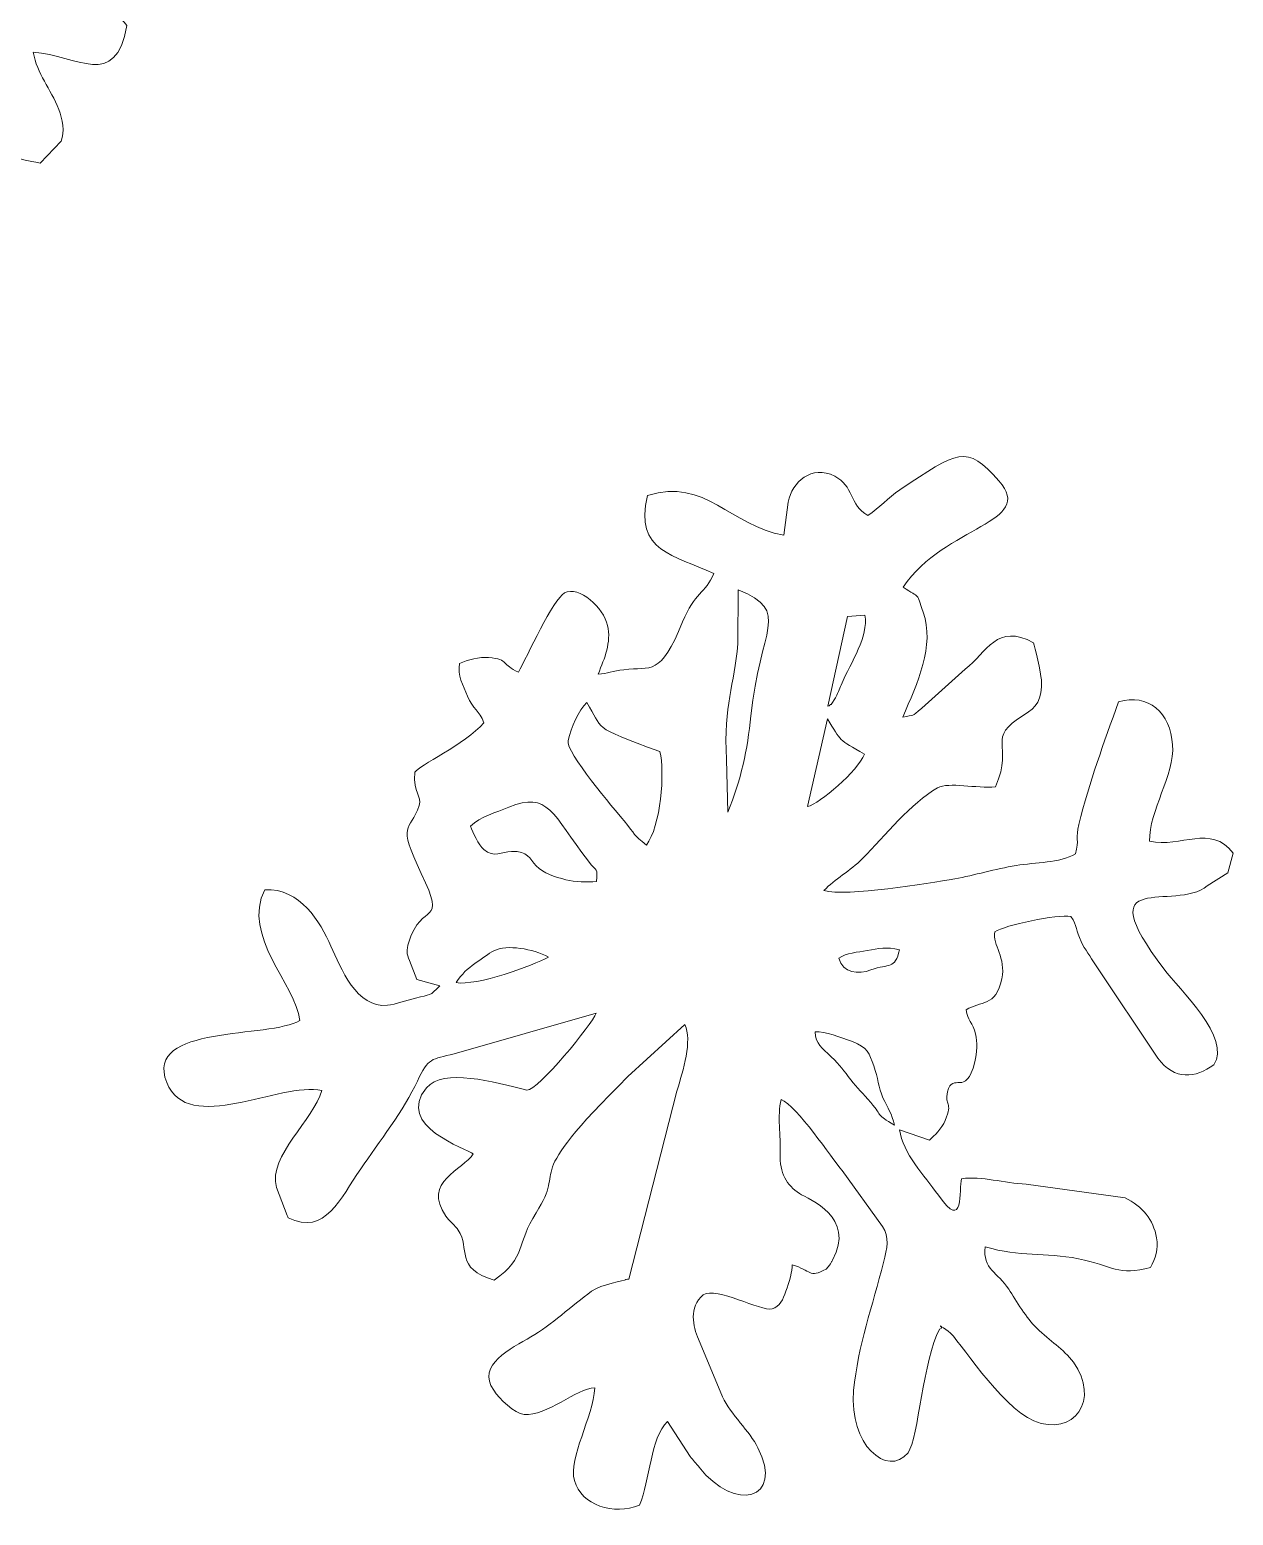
# Model space of a CAD drawing. Header units: millimetres. Extents: x -127 to 127, y -90 to 89.
# Drawn here: x -58.77 to -42.92, y 30.14 to 49.71 of the extents above; entities that cross this region are included whole.
import ezdxf

# ---------------------------------------------------------------- set-up
doc = ezdxf.new("R2010")
doc.units = ezdxf.units.MM
doc.header["$MEASUREMENT"] = 0
doc.layers.add('Layer 1', color=7, linetype='Continuous')

msp = doc.modelspace()

# ---------------------------------------------------------------- linework, layer by layer
at = {"layer": 'Layer 1', "color": 1, "lineweight": 9}
for points, knots in [([(-68.6597, 51.2373), (-68.6597, 51.2373), (-67.5446, 50.9753), (-67.5446, 50.9753), (-67.5446, 50.9753), (-67.6987, 50.8049), (-67.8775, 50.6677), (-68.0441, 50.5066), (-68.0441, 50.5066), (-68.2151, 50.3413), (-68.4398, 50.219), (-68.4696, 49.8698), (-68.4696, 49.8698), (-68.3617, 49.7086), (-68.2443, 49.5175), (-67.9417, 49.5031), (-67.9417, 49.5031), (-67.7765, 49.5839), (-67.7485, 49.6632), (-67.5978, 49.8227), (-67.5978, 49.8227), (-67.3986, 50.0332), (-67.0853, 50.2391), (-66.8671, 50.4168), (-66.8671, 50.4168), (-66.8671, 50.4168), (-66.4938, 50.6931), (-66.4938, 50.6931), (-66.4938, 50.6931), (-66.4176, 50.739), (-64.5877, 50.3528), (-64.3505, 50.3078), (-64.3505, 50.3078), (-64.4415, 50.114), (-64.706, 49.9913), (-64.8744, 49.9103), (-64.8744, 49.9103), (-64.8744, 49.9103), (-65.4484, 49.5781), (-65.4484, 49.5781), (-65.4484, 49.5781), (-65.6803, 49.395), (-66.9212, 48.5969), (-67.1424, 48.5367), (-67.1424, 48.5367), (-67.3676, 48.4754), (-67.6401, 48.7016), (-67.8393, 48.8131), (-67.8393, 48.8131), (-68.1145, 48.9671), (-69.0564, 49.7872), (-69.2111, 49.218), (-69.2111, 49.218), (-69.2899, 48.9278), (-68.9948, 48.7395), (-68.793, 48.5897), (-68.793, 48.5897), (-68.793, 48.5897), (-67.9873, 48.0591), (-67.9873, 48.0591), (-67.9873, 48.0591), (-68.1152, 47.8581), (-68.4765, 47.6395), (-68.6784, 47.525), (-68.6784, 47.525), (-68.7508, 47.4839), (-68.7625, 47.497), (-68.8403, 47.4436), (-68.8403, 47.4436), (-69.0829, 47.277), (-69.2179, 47.0458), (-68.9404, 46.8519), (-68.9404, 46.8519), (-68.2037, 46.3369), (-68.4176, 46.7452), (-67.8668, 46.9001), (-67.8668, 46.9001), (-67.8314, 46.4448), (-68.4246, 45.6307), (-68.1037, 45.2448), (-68.1037, 45.2448), (-67.9777, 45.0935), (-67.7075, 45.0526), (-67.4965, 45.0281), (-67.4965, 45.0281), (-67.2592, 45.5602), (-67.36, 45.5), (-67.2438, 45.9662), (-67.2438, 45.9662), (-67.0812, 46.6185), (-66.6983, 47.1485), (-66.6303, 47.789), (-66.6303, 47.789), (-66.5113, 47.8916), (-66.203, 48.0829), (-66.0678, 48.1535), (-66.0678, 48.1535), (-65.6688, 48.3619), (-65.3071, 48.6781), (-64.8886, 48.8796), (-64.8886, 48.8796), (-64.696, 48.9725), (-64.5084, 49.2141), (-64.2722, 49.1648), (-64.2722, 49.1648), (-64.2939, 48.995), (-64.3909, 48.5986), (-64.4487, 48.4335), (-64.4487, 48.4335), (-64.4953, 48.3001), (-64.5321, 48.2719), (-64.6205, 48.2013), (-64.6205, 48.2013), (-64.7611, 48.089), (-64.7111, 48.131), (-64.8268, 47.9627), (-64.8268, 47.9627), (-65.076, 47.6001), (-65.4405, 47.4578), (-65.6967, 47.1611), (-65.6967, 47.1611), (-65.6967, 47.1611), (-65.6226, 46.9428), (-65.6226, 46.9428), (-65.6226, 46.9428), (-65.5217, 46.7218), (-65.2168, 46.7864), (-64.937, 46.7313), (-64.937, 46.7313), (-65.0676, 46.2075), (-65.2819, 46.0627), (-64.9389, 45.7287), (-64.9389, 45.7287), (-64.8105, 45.7038), (-64.5282, 45.646), (-64.4257, 45.6501), (-64.4257, 45.6501), (-64.1727, 45.6602), (-64.2211, 45.8541), (-64.1622, 46.0759), (-64.1622, 46.0759), (-64.1622, 46.0759), (-63.9305, 46.973), (-63.9305, 46.973), (-63.9305, 46.973), (-63.5524, 46.4737), (-63.6973, 46.6384), (-63.0784, 46.4861), (-63.0784, 46.4861), (-63.1442, 46.2916), (-63.3801, 45.7548), (-63.3949, 45.6864), (-63.3949, 45.6864), (-63.3623, 45.615), (-63.1689, 45.4056), (-63.0911, 45.3792), (-63.0911, 45.3792), (-63.0325, 45.3592), (-62.9307, 45.3652), (-62.8487, 45.3616), (-62.8487, 45.3616), (-62.7844, 45.3587), (-62.651, 45.328), (-62.5972, 45.367), (-62.5972, 45.367), (-62.33, 45.7394), (-62.1525, 46.7259), (-61.9439, 46.9652), (-61.9439, 46.9652), (-61.9439, 46.9652), (-61.4654, 46.3872), (-61.4654, 46.3872), (-61.4654, 46.3872), (-61.3937, 46.2321), (-61.3766, 46.1939), (-61.1494, 46.1303), (-61.1494, 46.1303), (-60.8543, 46.0475), (-60.347, 45.9583), (-60.4774, 46.4527), (-60.4774, 46.4527), (-60.509, 46.5718), (-60.6243, 46.7321), (-60.7302, 46.827), (-60.7302, 46.827), (-60.9538, 47.0272), (-61.2426, 47.2976), (-61.2953, 47.5565), (-61.2953, 47.5565), (-60.987, 47.9642), (-59.7822, 47.8859), (-59.6735, 48.0743), (-59.6735, 48.0743), (-59.6062, 48.5498), (-60.197, 48.944), (-60.555, 48.6273), (-60.555, 48.6273), (-60.7974, 48.4131), (-60.7819, 48.5002), (-61.132, 48.4194), (-61.132, 48.4194), (-61.3498, 48.3692), (-61.5774, 48.2641), (-61.7639, 48.2473), (-61.7639, 48.2473), (-61.8495, 48.3892), (-61.9104, 48.4917), (-61.9772, 48.6435), (-61.9772, 48.6435), (-62.0664, 48.8462), (-62.5363, 49.7852), (-62.5458, 49.9321), (-62.5458, 49.9321), (-62.3167, 50.024), (-60.4748, 49.7029), (-60.1434, 49.6422), (-60.1434, 49.6422), (-59.9891, 49.614), (-59.9256, 49.6344), (-59.7564, 49.6053), (-59.7564, 49.6053), (-59.7564, 49.6053), (-59.1265, 48.247), (-59.1265, 48.247), (-59.1265, 48.247), (-59.0084, 48.022), (-58.9497, 48.0076), (-58.6315, 47.9526), (-58.6315, 47.9526), (-58.6315, 47.9526), (-58.3528, 48.2404), (-58.3528, 48.2404), (-58.3528, 48.2404), (-58.3037, 48.3599), (-58.3371, 48.5343), (-58.3847, 48.6574), (-58.3847, 48.6574), (-58.4928, 48.9369), (-58.6691, 49.1199), (-58.7217, 49.414), (-58.7217, 49.414), (-58.1364, 49.3697), (-57.6402, 48.9078), (-57.4877, 49.7633), (-57.4877, 49.7633), (-57.6746, 50.0067), (-57.9155, 50.0445), (-58.2766, 50.1642), (-58.2766, 50.1642), (-58.2424, 50.2976), (-57.3146, 50.7958), (-57.6088, 51.307), (-57.6088, 51.307), (-57.6352, 51.3531), (-57.7399, 51.4253), (-57.7704, 51.4365), (-57.7704, 51.4365), (-57.7974, 51.4462), (-57.8754, 51.4551), (-57.893, 51.4547), (-57.893, 51.4547), (-58.1421, 51.4488), (-58.0092, 51.3238), (-58.3276, 51.1227), (-58.3276, 51.1227), (-58.4513, 51.0447), (-58.5725, 51.001), (-58.733, 50.9208), (-58.733, 50.9208), (-58.893, 50.8409), (-58.9585, 50.8219), (-59.1438, 50.7863), (-59.1438, 50.7863), (-59.3035, 50.7557), (-59.2234, 50.8211), (-59.329, 50.6843), (-59.329, 50.6843), (-59.3892, 50.6064), (-59.4249, 50.5028), (-59.4608, 50.4342), (-59.4608, 50.4342), (-59.4608, 50.4342), (-61.9249, 50.8198), (-61.9249, 50.8198), (-61.9249, 50.8198), (-61.8514, 50.9918), (-61.849, 50.9418), (-61.7234, 51.0429), (-61.7234, 51.0429), (-61.5937, 51.1473), (-61.6364, 51.1553), (-61.4852, 51.2286), (-61.4852, 51.2286), (-61.2146, 51.3597), (-60.6475, 51.8986), (-60.2544, 52.108), (-60.2544, 52.108), (-60.1427, 52.1676), (-60.1109, 52.1789), (-59.9911, 52.2542), (-59.9911, 52.2542), (-59.8174, 52.3633), (-59.666, 52.5086), (-59.4635, 52.441), (-59.4635, 52.441), (-59.2183, 52.3592), (-59.1068, 52.2039), (-58.8707, 52.0922), (-58.8707, 52.0922), (-58.6469, 51.9863), (-58.4293, 51.8579), (-58.2448, 51.7606), (-58.2448, 51.7606), (-57.9628, 51.6118), (-57.7558, 51.6781), (-57.4763, 51.6357), (-57.4763, 51.6357), (-57.3627, 51.8601), (-57.3068, 51.8971), (-57.4677, 52.0901), (-57.4677, 52.0901), (-57.8086, 52.4993), (-58.5851, 52.4577), (-58.8719, 52.9237), (-58.8719, 52.9237), (-58.8719, 52.9237), (-57.6506, 53.7436), (-57.6506, 53.7436), (-57.6506, 53.7436), (-57.6417, 53.746), (-57.6292, 53.748), (-57.6204, 53.7505), (-57.6204, 53.7505), (-57.0825, 53.9057), (-57.363, 54.9738), (-58.0947, 54.4761), (-58.0947, 54.4761), (-58.1866, 54.4137), (-58.2081, 54.3695), (-58.2978, 54.2908), (-58.2978, 54.2908), (-58.3883, 54.2117), (-58.4519, 54.182), (-58.5411, 54.1103), (-58.5411, 54.1103), (-58.6624, 54.0129), (-58.8656, 53.794), (-58.9703, 53.8163), (-58.9703, 53.8163), (-58.9703, 53.8163), (-58.9821, 53.8883), (-58.9821, 53.8883), (-58.9821, 53.8883), (-58.9691, 54.3098), (-58.5168, 54.7143), (-58.7058, 55.2139), (-58.7058, 55.2139), (-58.7738, 55.3941), (-58.9521, 55.5515), (-59.2095, 55.5209), (-59.2095, 55.5209), (-59.5981, 55.4746), (-59.4544, 55.246), (-59.5326, 54.9326), (-59.5326, 54.9326), (-59.6681, 54.389), (-59.9508, 53.7599), (-60.1515, 53.2298), (-60.1515, 53.2298), (-60.2678, 52.9227), (-60.453, 52.8958), (-60.8355, 52.6645), (-60.8355, 52.6645), (-60.9474, 52.5969), (-60.9717, 52.5691), (-61.0619, 52.5142), (-61.0619, 52.5142), (-61.0619, 52.5142), (-61.9932, 51.8406), (-61.9932, 51.8406), (-61.9932, 51.8406), (-62.1443, 51.698), (-62.3247, 51.6199), (-62.4839, 51.4878), (-62.4839, 51.4878), (-62.5215, 51.4565), (-62.5423, 51.4184), (-62.608, 51.3975), (-62.608, 51.3975), (-63.004, 51.2711), (-62.5883, 52.4745), (-62.5643, 52.5711), (-62.5643, 52.5711), (-62.4007, 53.2323), (-62.425, 53.5613), (-62.0855, 53.8672), (-62.0855, 53.8672), (-62.0855, 53.8672), (-61.5779, 54.1919), (-61.5779, 54.1919), (-61.5779, 54.1919), (-61.2975, 54.3668), (-60.8768, 54.3861), (-60.6283, 54.6506), (-60.6283, 54.6506), (-60.8909, 55.7127), (-61.4006, 54.9405), (-61.9307, 54.9305), (-61.9307, 54.9305), (-61.9348, 55.2124), (-61.8218, 55.4185), (-61.9352, 55.6634), (-61.9352, 55.6634), (-62.0297, 55.8675), (-62.3004, 56.017), (-62.5202, 55.9395), (-62.5202, 55.9395), (-62.9563, 55.7856), (-62.9375, 54.9385), (-63.0603, 54.5492), (-63.0603, 54.5492), (-63.3157, 54.5378), (-63.5408, 54.619), (-63.6824, 54.7895), (-63.6824, 54.7895), (-64.1047, 55.2977), (-64.651, 54.5723), (-63.9677, 54.1633), (-63.9677, 54.1633), (-63.7652, 54.0421), (-63.3892, 53.9275), (-63.2427, 53.7939), (-63.2427, 53.7939), (-63.2427, 53.7939), (-63.6604, 51.9982), (-63.6604, 51.9982), (-63.6604, 51.9982), (-63.7865, 52.006), (-63.8215, 52.1352), (-63.875, 52.2486), (-63.875, 52.2486), (-63.875, 52.2486), (-64.5774, 53.9361), (-64.5774, 53.9361), (-64.5774, 53.9361), (-64.6685, 54.1251), (-64.8704, 54.3471), (-64.7916, 54.6631), (-64.7916, 54.6631), (-64.6739, 55.1351), (-64.1447, 55.4911), (-64.3069, 55.9258), (-64.3069, 55.9258), (-64.376, 56.1108), (-64.6242, 56.2742), (-64.8456, 56.1792), (-64.8456, 56.1792), (-65.062, 56.0863), (-65.0912, 55.8844), (-65.2398, 55.6646), (-65.2398, 55.6646), (-65.5118, 55.8382), (-65.4059, 56.1843), (-65.9463, 56.0843), (-65.9463, 56.0843), (-66.1291, 56.0506), (-66.2899, 55.9593), (-66.3925, 55.7648), (-66.3925, 55.7648), (-66.3408, 55.6187), (-66.0377, 55.1093), (-66.1358, 54.9544), (-66.1358, 54.9544), (-66.2313, 54.8388), (-66.1187, 54.9134), (-66.2749, 54.8724), (-66.2749, 54.8724), (-66.288, 54.869), (-66.4431, 54.8577), (-66.4761, 54.8554), (-66.4761, 54.8554), (-66.6073, 54.8464), (-66.7418, 54.8413), (-66.8746, 54.814), (-66.8746, 54.814), (-67.2922, 54.7278), (-67.8832, 54.3788), (-67.2904, 54.0253), (-67.2904, 54.0253), (-67.0984, 53.9108), (-66.938, 53.8396), (-66.7311, 53.9341), (-66.7311, 53.9341), (-66.4509, 54.0621), (-66.2418, 54.0419), (-65.9165, 53.9969), (-65.9165, 53.9969), (-65.4489, 53.9324), (-65.4938, 53.7622), (-65.3117, 53.2843), (-65.3117, 53.2843), (-65.3117, 53.2843), (-64.5123, 51.6546), (-64.5123, 51.6546), (-64.5123, 51.6546), (-64.4729, 51.5603), (-64.4087, 51.4278), (-64.3932, 51.3314), (-64.3932, 51.3314), (-64.8495, 51.3114), (-65.6915, 51.5165), (-66.1445, 51.6509), (-66.1445, 51.6509), (-66.6385, 51.7975), (-66.4862, 51.9185), (-66.8668, 52.3484), (-66.8668, 52.3484), (-67.0954, 52.6065), (-67.2101, 52.8814), (-67.4121, 53.146), (-67.4121, 53.146), (-67.5101, 53.2743), (-67.6525, 53.4352), (-67.8317, 53.5012), (-67.8317, 53.5012), (-68.185, 53.4152), (-68.3372, 53.1502), (-68.1454, 52.8123), (-68.1454, 52.8123), (-68.0709, 52.6811), (-68.0103, 52.5946), (-67.914, 52.4581), (-67.914, 52.4581), (-67.8555, 52.3753), (-67.7769, 52.1885), (-67.7532, 52.0597), (-67.7532, 52.0597), (-67.7532, 52.0597), (-68.7963, 52.274), (-68.7963, 52.274), (-68.7963, 52.274), (-69.0628, 52.3231), (-69.2808, 52.4601), (-69.4889, 52.3226), (-69.4889, 52.3226), (-69.6139, 52.2402), (-69.7778, 51.9361), (-69.7463, 51.7803), (-69.7463, 51.7803), (-69.6432, 51.2712), (-69.0912, 51.3449), (-68.6597, 51.2373)], [0, 0, 0, 0, 0.0071942, 0.0071942, 0.0071942, 0.0071942, 0.0143885, 0.0143885, 0.0143885, 0.0143885, 0.0215827, 0.0215827, 0.0215827, 0.0215827, 0.028777, 0.028777, 0.028777, 0.028777, 0.0359712, 0.0359712, 0.0359712, 0.0359712, 0.0431655, 0.0431655, 0.0431655, 0.0431655, 0.0503597, 0.0503597, 0.0503597, 0.0503597, 0.057554, 0.057554, 0.057554, 0.057554, 0.0647482, 0.0647482, 0.0647482, 0.0647482, 0.0719424, 0.0719424, 0.0719424, 0.0719424, 0.0791367, 0.0791367, 0.0791367, 0.0791367, 0.0863309, 0.0863309, 0.0863309, 0.0863309, 0.0935252, 0.0935252, 0.0935252, 0.0935252, 0.1007194, 0.1007194, 0.1007194, 0.1007194, 0.1079137, 0.1079137, 0.1079137, 0.1079137, 0.1151079, 0.1151079, 0.1151079, 0.1151079, 0.1223022, 0.1223022, 0.1223022, 0.1223022, 0.1294964, 0.1294964, 0.1294964, 0.1294964, 0.1366906, 0.1366906, 0.1366906, 0.1366906, 0.1438849, 0.1438849, 0.1438849, 0.1438849, 0.1510791, 0.1510791, 0.1510791, 0.1510791, 0.1582734, 0.1582734, 0.1582734, 0.1582734, 0.1654676, 0.1654676, 0.1654676, 0.1654676, 0.1726619, 0.1726619, 0.1726619, 0.1726619, 0.1798561, 0.1798561, 0.1798561, 0.1798561, 0.1870504, 0.1870504, 0.1870504, 0.1870504, 0.1942446, 0.1942446, 0.1942446, 0.1942446, 0.2014388, 0.2014388, 0.2014388, 0.2014388, 0.2086331, 0.2086331, 0.2086331, 0.2086331, 0.2158273, 0.2158273, 0.2158273, 0.2158273, 0.2230216, 0.2230216, 0.2230216, 0.2230216, 0.2302158, 0.2302158, 0.2302158, 0.2302158, 0.2374101, 0.2374101, 0.2374101, 0.2374101, 0.2446043, 0.2446043, 0.2446043, 0.2446043, 0.2517986, 0.2517986, 0.2517986, 0.2517986, 0.2589928, 0.2589928, 0.2589928, 0.2589928, 0.2661871, 0.2661871, 0.2661871, 0.2661871, 0.2733813, 0.2733813, 0.2733813, 0.2733813, 0.2805755, 0.2805755, 0.2805755, 0.2805755, 0.2877698, 0.2877698, 0.2877698, 0.2877698, 0.294964, 0.294964, 0.294964, 0.294964, 0.3021583, 0.3021583, 0.3021583, 0.3021583, 0.3093525, 0.3093525, 0.3093525, 0.3093525, 0.3165468, 0.3165468, 0.3165468, 0.3165468, 0.323741, 0.323741, 0.323741, 0.323741, 0.3309353, 0.3309353, 0.3309353, 0.3309353, 0.3381295, 0.3381295, 0.3381295, 0.3381295, 0.3453237, 0.3453237, 0.3453237, 0.3453237, 0.352518, 0.352518, 0.352518, 0.352518, 0.3597122, 0.3597122, 0.3597122, 0.3597122, 0.3669065, 0.3669065, 0.3669065, 0.3669065, 0.3741007, 0.3741007, 0.3741007, 0.3741007, 0.381295, 0.381295, 0.381295, 0.381295, 0.3884892, 0.3884892, 0.3884892, 0.3884892, 0.3956835, 0.3956835, 0.3956835, 0.3956835, 0.4028777, 0.4028777, 0.4028777, 0.4028777, 0.4100719, 0.4100719, 0.4100719, 0.4100719, 0.4172662, 0.4172662, 0.4172662, 0.4172662, 0.4244604, 0.4244604, 0.4244604, 0.4244604, 0.4316547, 0.4316547, 0.4316547, 0.4316547, 0.4388489, 0.4388489, 0.4388489, 0.4388489, 0.4460432, 0.4460432, 0.4460432, 0.4460432, 0.4532374, 0.4532374, 0.4532374, 0.4532374, 0.4604317, 0.4604317, 0.4604317, 0.4604317, 0.4676259, 0.4676259, 0.4676259, 0.4676259, 0.4748201, 0.4748201, 0.4748201, 0.4748201, 0.4820144, 0.4820144, 0.4820144, 0.4820144, 0.4892086, 0.4892086, 0.4892086, 0.4892086, 0.4964029, 0.4964029, 0.4964029, 0.4964029, 0.5035971, 0.5035971, 0.5035971, 0.5035971, 0.5107914, 0.5107914, 0.5107914, 0.5107914, 0.5179856, 0.5179856, 0.5179856, 0.5179856, 0.5251799, 0.5251799, 0.5251799, 0.5251799, 0.5323741, 0.5323741, 0.5323741, 0.5323741, 0.5395683, 0.5395683, 0.5395683, 0.5395683, 0.5467626, 0.5467626, 0.5467626, 0.5467626, 0.5539568, 0.5539568, 0.5539568, 0.5539568, 0.5611511, 0.5611511, 0.5611511, 0.5611511, 0.5683453, 0.5683453, 0.5683453, 0.5683453, 0.5755396, 0.5755396, 0.5755396, 0.5755396, 0.5827338, 0.5827338, 0.5827338, 0.5827338, 0.5899281, 0.5899281, 0.5899281, 0.5899281, 0.5971223, 0.5971223, 0.5971223, 0.5971223, 0.6043165, 0.6043165, 0.6043165, 0.6043165, 0.6115108, 0.6115108, 0.6115108, 0.6115108, 0.618705, 0.618705, 0.618705, 0.618705, 0.6258993, 0.6258993, 0.6258993, 0.6258993, 0.6330935, 0.6330935, 0.6330935, 0.6330935, 0.6402878, 0.6402878, 0.6402878, 0.6402878, 0.647482, 0.647482, 0.647482, 0.647482, 0.6546763, 0.6546763, 0.6546763, 0.6546763, 0.6618705, 0.6618705, 0.6618705, 0.6618705, 0.6690647, 0.6690647, 0.6690647, 0.6690647, 0.676259, 0.676259, 0.676259, 0.676259, 0.6834532, 0.6834532, 0.6834532, 0.6834532, 0.6906475, 0.6906475, 0.6906475, 0.6906475, 0.6978417, 0.6978417, 0.6978417, 0.6978417, 0.705036, 0.705036, 0.705036, 0.705036, 0.7122302, 0.7122302, 0.7122302, 0.7122302, 0.7194245, 0.7194245, 0.7194245, 0.7194245, 0.7266187, 0.7266187, 0.7266187, 0.7266187, 0.7338129, 0.7338129, 0.7338129, 0.7338129, 0.7410072, 0.7410072, 0.7410072, 0.7410072, 0.7482014, 0.7482014, 0.7482014, 0.7482014, 0.7553957, 0.7553957, 0.7553957, 0.7553957, 0.7625899, 0.7625899, 0.7625899, 0.7625899, 0.7697842, 0.7697842, 0.7697842, 0.7697842, 0.7769784, 0.7769784, 0.7769784, 0.7769784, 0.7841727, 0.7841727, 0.7841727, 0.7841727, 0.7913669, 0.7913669, 0.7913669, 0.7913669, 0.7985612, 0.7985612, 0.7985612, 0.7985612, 0.8057554, 0.8057554, 0.8057554, 0.8057554, 0.8129496, 0.8129496, 0.8129496, 0.8129496, 0.8201439, 0.8201439, 0.8201439, 0.8201439, 0.8273381, 0.8273381, 0.8273381, 0.8273381, 0.8345324, 0.8345324, 0.8345324, 0.8345324, 0.8417266, 0.8417266, 0.8417266, 0.8417266, 0.8489209, 0.8489209, 0.8489209, 0.8489209, 0.8561151, 0.8561151, 0.8561151, 0.8561151, 0.8633094, 0.8633094, 0.8633094, 0.8633094, 0.8705036, 0.8705036, 0.8705036, 0.8705036, 0.8776978, 0.8776978, 0.8776978, 0.8776978, 0.8848921, 0.8848921, 0.8848921, 0.8848921, 0.8920863, 0.8920863, 0.8920863, 0.8920863, 0.8992806, 0.8992806, 0.8992806, 0.8992806, 0.9064748, 0.9064748, 0.9064748, 0.9064748, 0.9136691, 0.9136691, 0.9136691, 0.9136691, 0.9208633, 0.9208633, 0.9208633, 0.9208633, 0.9280576, 0.9280576, 0.9280576, 0.9280576, 0.9352518, 0.9352518, 0.9352518, 0.9352518, 0.942446, 0.942446, 0.942446, 0.942446, 0.9496403, 0.9496403, 0.9496403, 0.9496403, 0.9568345, 0.9568345, 0.9568345, 0.9568345, 0.9640288, 0.9640288, 0.9640288, 0.9640288, 0.971223, 0.971223, 0.971223, 0.971223, 0.9784173, 0.9784173, 0.9784173, 0.9784173, 0.9856115, 0.9856115, 0.9856115, 0.9856115, 1, 1, 1, 1]), ([(-54.9201, 35.7365), (-55.0256, 35.3504), (-55.6276, 34.8778), (-55.5179, 34.4603), (-55.5179, 34.4603), (-55.5179, 34.4603), (-55.3746, 34.0882), (-55.3746, 34.0882), (-55.3746, 34.0882), (-55.3722, 34.0819), (-55.3678, 34.0678), (-55.3621, 34.0588), (-55.3621, 34.0588), (-54.8708, 33.8191), (-54.6763, 34.3174), (-54.4083, 34.7045), (-54.4083, 34.7045), (-54.1705, 35.0479), (-53.8347, 35.487), (-53.6619, 35.8593), (-53.6619, 35.8593), (-53.5186, 36.1682), (-53.4762, 36.1478), (-53.1753, 36.2185), (-53.1753, 36.2185), (-53.1753, 36.2185), (-51.3082, 36.7541), (-51.3082, 36.7541), (-51.3082, 36.7541), (-51.3607, 36.6091), (-52.0668, 35.7384), (-52.2202, 35.7399), (-52.2202, 35.7399), (-52.6573, 35.8489), (-53.3187, 36.037), (-53.5419, 35.7703), (-53.5419, 35.7703), (-53.9627, 35.2673), (-53.0066, 34.9671), (-52.9248, 34.9021), (-52.9248, 34.9021), (-53.0585, 34.689), (-53.6044, 34.5388), (-53.2851, 34.0807), (-53.2851, 34.0807), (-53.2507, 34.0316), (-53.1588, 33.9498), (-53.1238, 33.8978), (-53.1238, 33.8978), (-52.9603, 33.6549), (-53.1794, 33.3947), (-52.6482, 33.2374), (-52.6482, 33.2374), (-52.2171, 33.5433), (-52.3637, 33.7114), (-52.0967, 34.1268), (-52.0967, 34.1268), (-51.676, 34.7813), (-52.3453, 34.4802), (-50.8886, 35.9187), (-50.8886, 35.9187), (-50.8886, 35.9187), (-50.1375, 36.6041), (-50.1375, 36.6041), (-50.1375, 36.6041), (-50.04, 36.3922), (-50.1591, 36.0023), (-50.2432, 35.7296), (-50.2432, 35.7296), (-50.2432, 35.7296), (-50.8767, 33.2517), (-50.8767, 33.2517), (-50.8767, 33.2517), (-50.9012, 33.2497), (-50.9276, 33.246), (-50.922, 33.2419), (-50.922, 33.2419), (-50.9199, 33.2404), (-51.2409, 33.1814), (-51.3667, 33.0919), (-51.3667, 33.0919), (-51.6303, 32.9041), (-51.8972, 32.6461), (-52.1655, 32.4912), (-52.1655, 32.4912), (-52.4261, 32.3407), (-52.8875, 32.121), (-52.6567, 31.7877), (-52.6567, 31.7877), (-52.5773, 31.673), (-52.3869, 31.482), (-52.2555, 31.4694), (-52.2555, 31.4694), (-51.9585, 31.4412), (-51.5622, 31.8148), (-51.3252, 31.8205), (-51.3252, 31.8205), (-51.3467, 31.4289), (-51.6743, 30.9006), (-51.5925, 30.5994), (-51.5925, 30.5994), (-51.5029, 30.2693), (-51.0742, 30.1413), (-50.7358, 30.2733), (-50.7358, 30.2733), (-50.5934, 30.6126), (-50.5972, 31.1554), (-50.3659, 31.3756), (-50.3659, 31.3756), (-50.3659, 31.3756), (-50.0685, 30.9174), (-50.0685, 30.9174), (-50.0685, 30.9174), (-50.0249, 30.8617), (-50.0311, 30.8707), (-49.9919, 30.8233), (-49.9919, 30.8233), (-49.9839, 30.8137), (-49.9598, 30.7864), (-49.952, 30.7766), (-49.952, 30.7766), (-49.4728, 30.1678), (-48.8294, 30.3483), (-49.1765, 31.0314), (-49.1765, 31.0314), (-49.2866, 31.2478), (-49.5325, 31.4676), (-49.6418, 31.7003), (-49.6418, 31.7003), (-49.6418, 31.7003), (-49.9569, 32.4598), (-49.9569, 32.4598), (-49.9569, 32.4598), (-50.0368, 32.6334), (-50.0847, 32.8774), (-49.8978, 33.0447), (-49.8978, 33.0447), (-49.7198, 33.1559), (-49.1358, 32.8226), (-48.9899, 32.8612), (-48.9899, 32.8612), (-48.8834, 32.8895), (-48.8472, 32.9865), (-48.8085, 33.0914), (-48.8085, 33.0914), (-48.7673, 33.2033), (-48.7168, 33.3694), (-48.7257, 33.44), (-48.7257, 33.44), (-48.4719, 33.3702), (-48.5066, 33.2575), (-48.2777, 33.3847), (-48.2777, 33.3847), (-48.2777, 33.3847), (-48.2314, 33.4411), (-48.2314, 33.4411), (-48.2314, 33.4411), (-48.2267, 33.4485), (-48.2161, 33.4617), (-48.2106, 33.4709), (-48.2106, 33.4709), (-48.2051, 33.48), (-48.1977, 33.4915), (-48.1921, 33.502), (-48.1921, 33.502), (-47.887, 34.0734), (-48.496, 34.2977), (-48.6309, 34.3808), (-48.6309, 34.3808), (-48.7928, 34.4807), (-48.8955, 34.6586), (-48.8846, 34.9022), (-48.8846, 34.9022), (-48.8736, 35.1489), (-48.9232, 35.3974), (-48.8722, 35.6195), (-48.8722, 35.6195), (-48.6665, 35.5336), (-48.204, 34.849), (-48.0681, 34.6808), (-48.0681, 34.6808), (-48.0681, 34.6808), (-47.5376, 33.9468), (-47.5376, 33.9468), (-47.5376, 33.9468), (-47.4393, 33.8012), (-47.4752, 33.6611), (-47.5227, 33.4707), (-47.5227, 33.4707), (-47.6633, 32.9065), (-47.859, 32.3774), (-47.9154, 31.784), (-47.9154, 31.784), (-47.983, 31.0733), (-47.4708, 30.6355), (-47.1997, 30.9624), (-47.1997, 30.9624), (-47.0602, 31.1674), (-47.0004, 32.1926), (-46.7842, 32.5937), (-46.7842, 32.5937), (-46.6967, 32.6025), (-46.8716, 32.7018), (-46.6729, 32.5684), (-46.6729, 32.5684), (-46.5324, 32.474), (-45.9967, 31.5781), (-45.5419, 31.3858), (-45.5419, 31.3858), (-45.0154, 31.1631), (-44.6625, 31.6715), (-45.022, 32.1565), (-45.022, 32.1565), (-45.1532, 32.3333), (-45.3295, 32.438), (-45.5033, 32.6048), (-45.5033, 32.6048), (-45.6417, 32.7376), (-45.7712, 32.961), (-45.8735, 33.1208), (-45.8735, 33.1208), (-46.0138, 33.3398), (-46.2202, 33.3799), (-46.1839, 33.6785), (-46.1839, 33.6785), (-45.7126, 33.5364), (-45.4118, 33.6119), (-44.9544, 33.5193), (-44.9544, 33.5193), (-44.5154, 33.4303), (-44.4214, 33.2871), (-44.0062, 33.4052), (-44.0062, 33.4052), (-43.9403, 33.5246), (-43.9007, 33.6486), (-43.9256, 33.7952), (-43.9256, 33.7952), (-43.967, 34.0372), (-44.1131, 34.212), (-44.3405, 34.3222), (-44.3405, 34.3222), (-44.3405, 34.3222), (-45.6419, 34.5046), (-45.6419, 34.5046), (-45.6419, 34.5046), (-45.9406, 34.5126), (-46.2204, 34.6142), (-46.4937, 34.5747), (-46.4937, 34.5747), (-46.536, 34.4372), (-46.4477, 33.8592), (-46.7997, 34.3558), (-46.7997, 34.3558), (-46.9874, 34.6206), (-47.2631, 34.9031), (-47.3124, 35.2199), (-47.3124, 35.2199), (-47.3124, 35.2199), (-46.916, 35.0831), (-46.916, 35.0831), (-46.916, 35.0831), (-46.8515, 35.1476), (-46.7578, 35.2269), (-46.7085, 35.3433), (-46.7085, 35.3433), (-46.6006, 35.5976), (-46.7264, 35.5272), (-46.6786, 35.7191), (-46.6786, 35.7191), (-46.6095, 35.9961), (-46.4381, 35.6337), (-46.3188, 36.1123), (-46.3188, 36.1123), (-46.2885, 36.2339), (-46.2837, 36.3728), (-46.3095, 36.4811), (-46.3095, 36.4811), (-46.3451, 36.6314), (-46.4197, 36.6624), (-46.4326, 36.7992), (-46.4326, 36.7992), (-46.245, 36.9194), (-46.042, 36.8311), (-45.9635, 37.2078), (-45.9635, 37.2078), (-45.9053, 37.4869), (-46.0902, 37.6499), (-46.0546, 37.8271), (-46.0546, 37.8271), (-45.9287, 37.9119), (-45.2312, 38.0617), (-45.0545, 38.0287), (-45.0545, 38.0287), (-44.9664, 37.9012), (-44.9907, 37.8476), (-44.9205, 37.7001), (-44.9205, 37.7001), (-44.8671, 37.5876), (-44.7987, 37.505), (-44.7323, 37.3913), (-44.7323, 37.3913), (-44.7323, 37.3913), (-43.9094, 36.1637), (-43.9094, 36.1637), (-43.9094, 36.1637), (-43.6884, 35.8625), (-43.4123, 35.9016), (-43.1735, 36.0745), (-43.1735, 36.0745), (-42.9314, 36.4199), (-43.6266, 37.0701), (-43.8286, 37.3367), (-43.8286, 37.3367), (-44.8488, 38.6826), (-43.6905, 38.0819), (-43.2581, 38.4301), (-43.2581, 38.4301), (-43.2581, 38.4301), (-42.9876, 38.6018), (-42.9876, 38.6018), (-42.9876, 38.6018), (-42.9876, 38.6018), (-42.9155, 38.8642), (-42.9155, 38.8642), (-42.9155, 38.8642), (-43.2203, 39.2493), (-43.5975, 38.9311), (-44.0194, 39.0186), (-44.0194, 39.0186), (-44.0252, 39.4254), (-43.6871, 39.8903), (-43.7143, 40.2885), (-43.7143, 40.2885), (-43.7432, 40.7104), (-44.0343, 40.9753), (-44.4272, 40.8543), (-44.4272, 40.8543), (-44.6213, 40.3131), (-44.81, 39.8007), (-44.9499, 39.2398), (-44.9499, 39.2398), (-44.9939, 39.0634), (-44.9444, 39.0339), (-44.9923, 38.8551), (-44.9923, 38.8551), (-45.2138, 38.7295), (-45.5129, 38.7426), (-45.7745, 38.7003), (-45.7745, 38.7003), (-46.0528, 38.6553), (-46.3232, 38.5692), (-46.584, 38.5249), (-46.584, 38.5249), (-46.9323, 38.4657), (-48.0129, 38.2818), (-48.3076, 38.3708), (-48.3076, 38.3708), (-48.1613, 38.5222), (-47.9653, 38.6228), (-47.7984, 38.7923), (-47.7984, 38.7923), (-47.5016, 39.0937), (-47.1632, 39.5227), (-46.8096, 39.721), (-46.8096, 39.721), (-46.6579, 39.8062), (-46.298, 39.71), (-46.0458, 39.7366), (-46.0458, 39.7366), (-45.7933, 40.3194), (-46.1977, 40.361), (-45.6677, 40.6855), (-45.6677, 40.6855), (-45.5096, 40.7824), (-45.4291, 40.8757), (-45.443, 41.1462), (-45.443, 41.1462), (-45.4475, 41.2315), (-45.5305, 41.5896), (-45.5455, 41.6316), (-45.5455, 41.6316), (-46.0297, 41.901), (-46.1609, 41.5084), (-46.4473, 41.2843), (-46.4473, 41.2843), (-46.4473, 41.2843), (-47.0194, 40.7735), (-47.0194, 40.7735), (-47.0194, 40.7735), (-47.1601, 40.6465), (-47.1084, 40.6944), (-47.2696, 40.6525), (-47.2696, 40.6525), (-47.0765, 41.1016), (-46.8429, 41.59), (-46.9996, 42.0379), (-46.9996, 42.0379), (-47.0945, 42.3091), (-47.0284, 42.2046), (-47.2647, 42.3678), (-47.2647, 42.3678), (-46.7049, 43.1852), (-45.5135, 43.2063), (-46.0017, 43.7644), (-46.0017, 43.7644), (-46.4324, 44.2566), (-46.5428, 44.1594), (-47.3072, 43.648), (-47.3072, 43.648), (-47.4676, 43.5407), (-47.5728, 43.4149), (-47.7284, 43.3079), (-47.7284, 43.3079), (-47.9696, 43.446), (-47.9184, 43.7056), (-48.1647, 43.8281), (-48.1647, 43.8281), (-48.4693, 43.9796), (-48.7275, 43.7534), (-48.7776, 43.4871), (-48.7776, 43.4871), (-48.7776, 43.4871), (-48.8339, 43.0496), (-48.8339, 43.0496), (-48.8339, 43.0496), (-49.5418, 43.1721), (-49.8621, 43.8126), (-50.6316, 43.5747), (-50.6316, 43.5747), (-50.8094, 42.8236), (-50.2784, 42.7946), (-49.7586, 42.5439), (-49.7586, 42.5439), (-49.8695, 42.2799), (-50.0079, 42.3019), (-50.1688, 41.9078), (-50.1688, 41.9078), (-50.4672, 41.1768), (-50.5737, 41.3249), (-50.944, 41.2789), (-50.944, 41.2789), (-51.0872, 41.2612), (-51.161, 41.2263), (-51.2799, 41.2214), (-51.2799, 41.2214), (-51.1944, 41.4369), (-51.1068, 41.6339), (-51.1563, 41.8621), (-51.1563, 41.8621), (-51.2062, 42.0924), (-51.5325, 42.3916), (-51.724, 42.2893), (-51.724, 42.2893), (-51.8695, 42.2115), (-52.2193, 41.4528), (-52.3295, 41.2458), (-52.3295, 41.2458), (-52.5624, 41.3462), (-52.4418, 41.4137), (-52.7241, 41.4393), (-52.7241, 41.4393), (-52.8388, 41.4497), (-53.0047, 41.4059), (-53.1051, 41.3609), (-53.1051, 41.3609), (-53.1356, 41.2026), (-53.0621, 41.0774), (-53.0005, 40.9292), (-53.0005, 40.9292), (-52.928, 40.7549), (-52.8476, 40.7449), (-52.7857, 40.5786), (-52.7857, 40.5786), (-53.0328, 40.2935), (-53.6506, 40.0161), (-53.6941, 39.9271), (-53.6941, 39.9271), (-53.7248, 39.6459), (-53.5956, 39.6243), (-53.6394, 39.4899), (-53.6394, 39.4899), (-53.7563, 39.1314), (-53.9386, 39.2787), (-53.6096, 38.5952), (-53.6096, 38.5952), (-53.2652, 37.8799), (-53.609, 38.2399), (-53.7748, 37.6903), (-53.7748, 37.6903), (-53.8094, 37.5759), (-53.8019, 37.5424), (-53.7668, 37.4477), (-53.7668, 37.4477), (-53.7668, 37.4477), (-53.6705, 37.1989), (-53.6705, 37.1989), (-53.6705, 37.1989), (-53.6705, 37.1989), (-53.3638, 37.1147), (-53.3638, 37.1147), (-53.3638, 37.1147), (-53.4986, 36.976), (-53.4855, 37.0041), (-53.688, 36.9528), (-53.688, 36.9528), (-53.8157, 36.9206), (-53.9427, 36.8737), (-54.0568, 36.8595), (-54.0568, 36.8595), (-54.4558, 36.8093), (-54.6783, 37.3612), (-54.7992, 37.6356), (-54.7992, 37.6356), (-54.9414, 37.9577), (-55.2047, 38.4049), (-55.6705, 38.3809), (-55.6705, 38.3809), (-55.9812, 37.7782), (-55.2642, 37.1288), (-55.208, 36.6602), (-55.208, 36.6602), (-55.6041, 36.4138), (-57.2667, 36.6144), (-56.9632, 35.8426), (-56.9632, 35.8426), (-56.6849, 35.1344), (-55.4705, 35.8575), (-54.9201, 35.7365)], [0, 0, 0, 0, 0.0075188, 0.0075188, 0.0075188, 0.0075188, 0.0150376, 0.0150376, 0.0150376, 0.0150376, 0.0225564, 0.0225564, 0.0225564, 0.0225564, 0.0300752, 0.0300752, 0.0300752, 0.0300752, 0.037594, 0.037594, 0.037594, 0.037594, 0.0451128, 0.0451128, 0.0451128, 0.0451128, 0.0526316, 0.0526316, 0.0526316, 0.0526316, 0.0601504, 0.0601504, 0.0601504, 0.0601504, 0.0676692, 0.0676692, 0.0676692, 0.0676692, 0.075188, 0.075188, 0.075188, 0.075188, 0.0827068, 0.0827068, 0.0827068, 0.0827068, 0.0902256, 0.0902256, 0.0902256, 0.0902256, 0.0977444, 0.0977444, 0.0977444, 0.0977444, 0.1052632, 0.1052632, 0.1052632, 0.1052632, 0.112782, 0.112782, 0.112782, 0.112782, 0.1203008, 0.1203008, 0.1203008, 0.1203008, 0.1278195, 0.1278195, 0.1278195, 0.1278195, 0.1353383, 0.1353383, 0.1353383, 0.1353383, 0.1428571, 0.1428571, 0.1428571, 0.1428571, 0.1503759, 0.1503759, 0.1503759, 0.1503759, 0.1578947, 0.1578947, 0.1578947, 0.1578947, 0.1654135, 0.1654135, 0.1654135, 0.1654135, 0.1729323, 0.1729323, 0.1729323, 0.1729323, 0.1804511, 0.1804511, 0.1804511, 0.1804511, 0.1879699, 0.1879699, 0.1879699, 0.1879699, 0.1954887, 0.1954887, 0.1954887, 0.1954887, 0.2030075, 0.2030075, 0.2030075, 0.2030075, 0.2105263, 0.2105263, 0.2105263, 0.2105263, 0.2180451, 0.2180451, 0.2180451, 0.2180451, 0.2255639, 0.2255639, 0.2255639, 0.2255639, 0.2330827, 0.2330827, 0.2330827, 0.2330827, 0.2406015, 0.2406015, 0.2406015, 0.2406015, 0.2481203, 0.2481203, 0.2481203, 0.2481203, 0.2556391, 0.2556391, 0.2556391, 0.2556391, 0.2631579, 0.2631579, 0.2631579, 0.2631579, 0.2706767, 0.2706767, 0.2706767, 0.2706767, 0.2781955, 0.2781955, 0.2781955, 0.2781955, 0.2857143, 0.2857143, 0.2857143, 0.2857143, 0.2932331, 0.2932331, 0.2932331, 0.2932331, 0.3007519, 0.3007519, 0.3007519, 0.3007519, 0.3082707, 0.3082707, 0.3082707, 0.3082707, 0.3157895, 0.3157895, 0.3157895, 0.3157895, 0.3233083, 0.3233083, 0.3233083, 0.3233083, 0.3308271, 0.3308271, 0.3308271, 0.3308271, 0.3383459, 0.3383459, 0.3383459, 0.3383459, 0.3458647, 0.3458647, 0.3458647, 0.3458647, 0.3533835, 0.3533835, 0.3533835, 0.3533835, 0.3609023, 0.3609023, 0.3609023, 0.3609023, 0.3684211, 0.3684211, 0.3684211, 0.3684211, 0.3759398, 0.3759398, 0.3759398, 0.3759398, 0.3834586, 0.3834586, 0.3834586, 0.3834586, 0.3909774, 0.3909774, 0.3909774, 0.3909774, 0.3984962, 0.3984962, 0.3984962, 0.3984962, 0.406015, 0.406015, 0.406015, 0.406015, 0.4135338, 0.4135338, 0.4135338, 0.4135338, 0.4210526, 0.4210526, 0.4210526, 0.4210526, 0.4285714, 0.4285714, 0.4285714, 0.4285714, 0.4360902, 0.4360902, 0.4360902, 0.4360902, 0.443609, 0.443609, 0.443609, 0.443609, 0.4511278, 0.4511278, 0.4511278, 0.4511278, 0.4586466, 0.4586466, 0.4586466, 0.4586466, 0.4661654, 0.4661654, 0.4661654, 0.4661654, 0.4736842, 0.4736842, 0.4736842, 0.4736842, 0.481203, 0.481203, 0.481203, 0.481203, 0.4887218, 0.4887218, 0.4887218, 0.4887218, 0.4962406, 0.4962406, 0.4962406, 0.4962406, 0.5037594, 0.5037594, 0.5037594, 0.5037594, 0.5112782, 0.5112782, 0.5112782, 0.5112782, 0.518797, 0.518797, 0.518797, 0.518797, 0.5263158, 0.5263158, 0.5263158, 0.5263158, 0.5338346, 0.5338346, 0.5338346, 0.5338346, 0.5413534, 0.5413534, 0.5413534, 0.5413534, 0.5488722, 0.5488722, 0.5488722, 0.5488722, 0.556391, 0.556391, 0.556391, 0.556391, 0.5639098, 0.5639098, 0.5639098, 0.5639098, 0.5714286, 0.5714286, 0.5714286, 0.5714286, 0.5789474, 0.5789474, 0.5789474, 0.5789474, 0.5864662, 0.5864662, 0.5864662, 0.5864662, 0.593985, 0.593985, 0.593985, 0.593985, 0.6015038, 0.6015038, 0.6015038, 0.6015038, 0.6090226, 0.6090226, 0.6090226, 0.6090226, 0.6165414, 0.6165414, 0.6165414, 0.6165414, 0.6240602, 0.6240602, 0.6240602, 0.6240602, 0.6315789, 0.6315789, 0.6315789, 0.6315789, 0.6390977, 0.6390977, 0.6390977, 0.6390977, 0.6466165, 0.6466165, 0.6466165, 0.6466165, 0.6541353, 0.6541353, 0.6541353, 0.6541353, 0.6616541, 0.6616541, 0.6616541, 0.6616541, 0.6691729, 0.6691729, 0.6691729, 0.6691729, 0.6766917, 0.6766917, 0.6766917, 0.6766917, 0.6842105, 0.6842105, 0.6842105, 0.6842105, 0.6917293, 0.6917293, 0.6917293, 0.6917293, 0.6992481, 0.6992481, 0.6992481, 0.6992481, 0.7067669, 0.7067669, 0.7067669, 0.7067669, 0.7142857, 0.7142857, 0.7142857, 0.7142857, 0.7218045, 0.7218045, 0.7218045, 0.7218045, 0.7293233, 0.7293233, 0.7293233, 0.7293233, 0.7368421, 0.7368421, 0.7368421, 0.7368421, 0.7443609, 0.7443609, 0.7443609, 0.7443609, 0.7518797, 0.7518797, 0.7518797, 0.7518797, 0.7593985, 0.7593985, 0.7593985, 0.7593985, 0.7669173, 0.7669173, 0.7669173, 0.7669173, 0.7744361, 0.7744361, 0.7744361, 0.7744361, 0.7819549, 0.7819549, 0.7819549, 0.7819549, 0.7894737, 0.7894737, 0.7894737, 0.7894737, 0.7969925, 0.7969925, 0.7969925, 0.7969925, 0.8045113, 0.8045113, 0.8045113, 0.8045113, 0.8120301, 0.8120301, 0.8120301, 0.8120301, 0.8195489, 0.8195489, 0.8195489, 0.8195489, 0.8270677, 0.8270677, 0.8270677, 0.8270677, 0.8345865, 0.8345865, 0.8345865, 0.8345865, 0.8421053, 0.8421053, 0.8421053, 0.8421053, 0.8496241, 0.8496241, 0.8496241, 0.8496241, 0.8571429, 0.8571429, 0.8571429, 0.8571429, 0.8646617, 0.8646617, 0.8646617, 0.8646617, 0.8721805, 0.8721805, 0.8721805, 0.8721805, 0.8796992, 0.8796992, 0.8796992, 0.8796992, 0.887218, 0.887218, 0.887218, 0.887218, 0.8947368, 0.8947368, 0.8947368, 0.8947368, 0.9022556, 0.9022556, 0.9022556, 0.9022556, 0.9097744, 0.9097744, 0.9097744, 0.9097744, 0.9172932, 0.9172932, 0.9172932, 0.9172932, 0.924812, 0.924812, 0.924812, 0.924812, 0.9323308, 0.9323308, 0.9323308, 0.9323308, 0.9398496, 0.9398496, 0.9398496, 0.9398496, 0.9473684, 0.9473684, 0.9473684, 0.9473684, 0.9548872, 0.9548872, 0.9548872, 0.9548872, 0.962406, 0.962406, 0.962406, 0.962406, 0.9699248, 0.9699248, 0.9699248, 0.9699248, 0.9774436, 0.9774436, 0.9774436, 0.9774436, 0.9849624, 0.9849624, 0.9849624, 0.9849624, 1, 1, 1, 1]), ([(-49.5887, 40.0978), (-49.6339, 40.826), (-49.4823, 41.0641), (-49.4415, 41.6209), (-49.4415, 41.6209), (-49.4415, 41.6209), (-49.4344, 42.3316), (-49.4344, 42.3316), (-49.4344, 42.3316), (-48.7275, 42.0425), (-49.1556, 41.8313), (-49.2692, 40.6709), (-49.2692, 40.6709), (-49.313, 40.2246), (-49.3985, 39.8294), (-49.5724, 39.4018), (-49.5724, 39.4018), (-49.5724, 39.4018), (-49.5887, 40.0978), (-49.5887, 40.0978)], [0, 0, 0, 0, 0.1666667, 0.1666667, 0.1666667, 0.1666667, 0.3333333, 0.3333333, 0.3333333, 0.3333333, 0.5, 0.5, 0.5, 0.5, 0.6666667, 0.6666667, 0.6666667, 0.6666667, 1, 1, 1, 1]), ([(-49.5724, 39.4018), (-49.3985, 39.8294), (-49.313, 40.2246), (-49.2692, 40.6709), (-49.2692, 40.6709), (-49.1556, 41.8313), (-48.7275, 42.0425), (-49.4344, 42.3316), (-49.4344, 42.3316), (-49.4344, 42.3316), (-49.4415, 41.6209), (-49.4415, 41.6209), (-49.4415, 41.6209), (-49.4823, 41.0641), (-49.6339, 40.826), (-49.5887, 40.0978), (-49.5887, 40.0978), (-49.5887, 40.0978), (-49.5724, 39.4018), (-49.5724, 39.4018)], [0, 0, 0, 0, 0.1666667, 0.1666667, 0.1666667, 0.1666667, 0.3333333, 0.3333333, 0.3333333, 0.3333333, 0.5, 0.5, 0.5, 0.5, 0.6666667, 0.6666667, 0.6666667, 0.6666667, 1, 1, 1, 1]), ([(-48.2136, 40.8222), (-48.2287, 40.82), (-48.2294, 40.8043), (-48.255, 40.7997), (-48.255, 40.7997), (-48.255, 40.7997), (-47.9951, 41.978), (-47.9951, 41.978), (-47.9951, 41.978), (-47.9951, 41.978), (-47.7668, 41.9966), (-47.7668, 41.9966), (-47.7668, 41.9966), (-47.722, 41.7099), (-47.9397, 41.4002), (-48.0811, 41.0762), (-48.0811, 41.0762), (-48.0997, 41.0338), (-48.134, 40.9449), (-48.1528, 40.9098), (-48.1528, 40.9098), (-48.1528, 40.9098), (-48.2136, 40.8222), (-48.2136, 40.8222)], [0, 0, 0, 0, 0.1428571, 0.1428571, 0.1428571, 0.1428571, 0.2857143, 0.2857143, 0.2857143, 0.2857143, 0.4285714, 0.4285714, 0.4285714, 0.4285714, 0.5714286, 0.5714286, 0.5714286, 0.5714286, 0.7142857, 0.7142857, 0.7142857, 0.7142857, 1, 1, 1, 1]), ([(-48.255, 40.7997), (-48.2294, 40.8043), (-48.2287, 40.82), (-48.2136, 40.8222), (-48.2136, 40.8222), (-48.2136, 40.8222), (-48.1528, 40.9098), (-48.1528, 40.9098), (-48.1528, 40.9098), (-48.134, 40.9449), (-48.0997, 41.0338), (-48.0811, 41.0762), (-48.0811, 41.0762), (-47.9397, 41.4002), (-47.722, 41.7099), (-47.7668, 41.9966), (-47.7668, 41.9966), (-47.7668, 41.9966), (-47.9951, 41.978), (-47.9951, 41.978), (-47.9951, 41.978), (-47.9951, 41.978), (-48.255, 40.7997), (-48.255, 40.7997)], [0, 0, 0, 0, 0.1428571, 0.1428571, 0.1428571, 0.1428571, 0.2857143, 0.2857143, 0.2857143, 0.2857143, 0.4285714, 0.4285714, 0.4285714, 0.4285714, 0.5714286, 0.5714286, 0.5714286, 0.5714286, 0.7142857, 0.7142857, 0.7142857, 0.7142857, 1, 1, 1, 1]), ([(-50.6458, 38.969), (-50.8173, 39.1051), (-50.788, 39.1038), (-50.9377, 39.2862), (-50.9377, 39.2862), (-51.0636, 39.4398), (-51.7145, 40.1946), (-51.6768, 40.3461), (-51.6768, 40.3461), (-51.6346, 40.5151), (-51.5379, 40.744), (-51.43, 40.8464), (-51.43, 40.8464), (-51.2064, 40.4954), (-51.3974, 40.5344), (-50.4674, 40.2013), (-50.4674, 40.2013), (-50.3993, 39.9325), (-50.455, 39.2116), (-50.6458, 38.969)], [0, 0, 0, 0, 0.1666667, 0.1666667, 0.1666667, 0.1666667, 0.3333333, 0.3333333, 0.3333333, 0.3333333, 0.5, 0.5, 0.5, 0.5, 0.6666667, 0.6666667, 0.6666667, 0.6666667, 1, 1, 1, 1]), ([(-50.6458, 38.969), (-50.455, 39.2116), (-50.3993, 39.9325), (-50.4674, 40.2013), (-50.4674, 40.2013), (-51.3974, 40.5344), (-51.2064, 40.4954), (-51.43, 40.8464), (-51.43, 40.8464), (-51.5379, 40.744), (-51.6346, 40.5151), (-51.6768, 40.3461), (-51.6768, 40.3461), (-51.7145, 40.1946), (-51.0636, 39.4398), (-50.9377, 39.2862), (-50.9377, 39.2862), (-50.788, 39.1038), (-50.8173, 39.1051), (-50.6458, 38.969)], [0, 0, 0, 0, 0.1666667, 0.1666667, 0.1666667, 0.1666667, 0.3333333, 0.3333333, 0.3333333, 0.3333333, 0.5, 0.5, 0.5, 0.5, 0.6666667, 0.6666667, 0.6666667, 0.6666667, 1, 1, 1, 1]), ([(-48.2605, 40.6313), (-48.0758, 40.333), (-48.1201, 40.3622), (-47.7745, 40.1676), (-47.7745, 40.1676), (-47.8602, 39.9434), (-48.3637, 39.5159), (-48.5224, 39.4756), (-48.5224, 39.4756), (-48.5224, 39.4756), (-48.2605, 40.6313), (-48.2605, 40.6313)], [0, 0, 0, 0, 0.25, 0.25, 0.25, 0.25, 0.5, 0.5, 0.5, 0.5, 1, 1, 1, 1]), ([(-48.5224, 39.4756), (-48.3637, 39.5159), (-47.8602, 39.9434), (-47.7745, 40.1676), (-47.7745, 40.1676), (-48.1201, 40.3622), (-48.0758, 40.333), (-48.2605, 40.6313), (-48.2605, 40.6313), (-48.2605, 40.6313), (-48.5224, 39.4756), (-48.5224, 39.4756)], [0, 0, 0, 0, 0.25, 0.25, 0.25, 0.25, 0.5, 0.5, 0.5, 0.5, 1, 1, 1, 1]), ([(-52.7875, 38.9116), (-52.8525, 38.9691), (-52.9344, 39.1407), (-52.9611, 39.2173), (-52.9611, 39.2173), (-52.8291, 39.3481), (-52.6258, 39.3963), (-52.4559, 39.4674), (-52.4559, 39.4674), (-51.9381, 39.684), (-51.885, 39.3795), (-51.4099, 38.7565), (-51.4099, 38.7565), (-51.2907, 38.6001), (-51.2891, 38.6821), (-51.3037, 38.487), (-51.3037, 38.487), (-51.4177, 38.4812), (-51.5863, 38.4831), (-51.7045, 38.5126), (-51.7045, 38.5126), (-51.8522, 38.5494), (-51.9994, 38.5958), (-52.0969, 38.6958), (-52.0969, 38.6958), (-52.1922, 38.7934), (-52.1959, 38.8903), (-52.4228, 38.8852), (-52.4228, 38.8852), (-52.552, 38.8824), (-52.6513, 38.7911), (-52.7875, 38.9116)], [0, 0, 0, 0, 0.1111111, 0.1111111, 0.1111111, 0.1111111, 0.2222222, 0.2222222, 0.2222222, 0.2222222, 0.3333333, 0.3333333, 0.3333333, 0.3333333, 0.4444444, 0.4444444, 0.4444444, 0.4444444, 0.5555556, 0.5555556, 0.5555556, 0.5555556, 0.6666667, 0.6666667, 0.6666667, 0.6666667, 0.7777778, 0.7777778, 0.7777778, 0.7777778, 1, 1, 1, 1]), ([(-51.7045, 38.5126), (-51.5863, 38.4831), (-51.4177, 38.4812), (-51.3037, 38.487), (-51.3037, 38.487), (-51.2891, 38.6821), (-51.2907, 38.6001), (-51.4099, 38.7565), (-51.4099, 38.7565), (-51.885, 39.3795), (-51.9381, 39.684), (-52.4559, 39.4674), (-52.4559, 39.4674), (-52.6258, 39.3963), (-52.8291, 39.3481), (-52.9611, 39.2173), (-52.9611, 39.2173), (-52.9344, 39.1407), (-52.8525, 38.9691), (-52.7875, 38.9116), (-52.7875, 38.9116), (-52.6513, 38.7911), (-52.552, 38.8824), (-52.4228, 38.8852), (-52.4228, 38.8852), (-52.1959, 38.8903), (-52.1922, 38.7934), (-52.0969, 38.6958), (-52.0969, 38.6958), (-51.9994, 38.5958), (-51.8522, 38.5494), (-51.7045, 38.5126)], [0, 0, 0, 0, 0.1111111, 0.1111111, 0.1111111, 0.1111111, 0.2222222, 0.2222222, 0.2222222, 0.2222222, 0.3333333, 0.3333333, 0.3333333, 0.3333333, 0.4444444, 0.4444444, 0.4444444, 0.4444444, 0.5555556, 0.5555556, 0.5555556, 0.5555556, 0.6666667, 0.6666667, 0.6666667, 0.6666667, 0.7777778, 0.7777778, 0.7777778, 0.7777778, 1, 1, 1, 1]), ([(-52.656, 37.5759), (-52.4814, 37.664), (-52.1392, 37.6027), (-51.9352, 37.4938), (-51.9352, 37.4938), (-52.1372, 37.3804), (-52.8855, 37.1103), (-53.1517, 37.1572), (-53.1517, 37.1572), (-53.0757, 37.2719), (-52.9981, 37.3452), (-52.9063, 37.4071), (-52.9063, 37.4071), (-52.8151, 37.4688), (-52.7207, 37.5433), (-52.656, 37.5759)], [0, 0, 0, 0, 0.2, 0.2, 0.2, 0.2, 0.4, 0.4, 0.4, 0.4, 0.6, 0.6, 0.6, 0.6, 1, 1, 1, 1]), ([(-51.9352, 37.4938), (-52.1392, 37.6027), (-52.4814, 37.664), (-52.656, 37.5759), (-52.656, 37.5759), (-52.7207, 37.5433), (-52.8151, 37.4688), (-52.9063, 37.4071), (-52.9063, 37.4071), (-52.9981, 37.3452), (-53.0757, 37.2719), (-53.1517, 37.1572), (-53.1517, 37.1572), (-52.8855, 37.1103), (-52.1372, 37.3804), (-51.9352, 37.4938)], [0, 0, 0, 0, 0.2, 0.2, 0.2, 0.2, 0.4, 0.4, 0.4, 0.4, 0.6, 0.6, 0.6, 0.6, 1, 1, 1, 1]), ([(-47.6891, 37.3242), (-47.8545, 37.2655), (-48.0547, 37.2724), (-48.111, 37.4812), (-48.111, 37.4812), (-48.0137, 37.547), (-47.8611, 37.5574), (-47.736, 37.5805), (-47.736, 37.5805), (-47.5892, 37.6074), (-47.4832, 37.6283), (-47.3105, 37.5911), (-47.3105, 37.5911), (-47.3772, 37.3233), (-47.4414, 37.4122), (-47.6891, 37.3242)], [0, 0, 0, 0, 0.2, 0.2, 0.2, 0.2, 0.4, 0.4, 0.4, 0.4, 0.6, 0.6, 0.6, 0.6, 1, 1, 1, 1]), ([(-47.3105, 37.5911), (-47.4832, 37.6283), (-47.5892, 37.6074), (-47.736, 37.5805), (-47.736, 37.5805), (-47.8611, 37.5574), (-48.0137, 37.547), (-48.111, 37.4812), (-48.111, 37.4812), (-48.0547, 37.2724), (-47.8545, 37.2655), (-47.6891, 37.3242), (-47.6891, 37.3242), (-47.4414, 37.4122), (-47.3772, 37.3233), (-47.3105, 37.5911)], [0, 0, 0, 0, 0.2, 0.2, 0.2, 0.2, 0.4, 0.4, 0.4, 0.4, 0.6, 0.6, 0.6, 0.6, 1, 1, 1, 1]), ([(-47.3771, 35.2794), (-47.6323, 35.434), (-47.5198, 35.3753), (-47.6895, 35.5781), (-47.6895, 35.5781), (-47.7939, 35.7028), (-47.8666, 35.7631), (-47.9529, 35.8778), (-47.9529, 35.8778), (-48.0454, 36.0006), (-48.0916, 36.0622), (-48.2108, 36.1809), (-48.2108, 36.1809), (-48.3358, 36.3053), (-48.4139, 36.3395), (-48.4225, 36.5111), (-48.4225, 36.5111), (-48.2841, 36.5169), (-48.0971, 36.4398), (-47.9328, 36.3795), (-47.9328, 36.3795), (-47.7293, 36.3047), (-47.7117, 36.2317), (-47.6497, 36.0605), (-47.6497, 36.0605), (-47.5909, 35.8979), (-47.5919, 35.7799), (-47.5291, 35.6403), (-47.5291, 35.6403), (-47.4659, 35.4997), (-47.4108, 35.4353), (-47.3771, 35.2794)], [0, 0, 0, 0, 0.1111111, 0.1111111, 0.1111111, 0.1111111, 0.2222222, 0.2222222, 0.2222222, 0.2222222, 0.3333333, 0.3333333, 0.3333333, 0.3333333, 0.4444444, 0.4444444, 0.4444444, 0.4444444, 0.5555556, 0.5555556, 0.5555556, 0.5555556, 0.6666667, 0.6666667, 0.6666667, 0.6666667, 0.7777778, 0.7777778, 0.7777778, 0.7777778, 1, 1, 1, 1]), ([(-47.3771, 35.2794), (-47.4108, 35.4353), (-47.4659, 35.4997), (-47.5291, 35.6403), (-47.5291, 35.6403), (-47.5919, 35.7799), (-47.5909, 35.8979), (-47.6497, 36.0605), (-47.6497, 36.0605), (-47.7117, 36.2317), (-47.7293, 36.3047), (-47.9328, 36.3795), (-47.9328, 36.3795), (-48.0971, 36.4398), (-48.2841, 36.5169), (-48.4225, 36.5111), (-48.4225, 36.5111), (-48.4139, 36.3395), (-48.3358, 36.3053), (-48.2108, 36.1809), (-48.2108, 36.1809), (-48.0916, 36.0622), (-48.0454, 36.0006), (-47.9529, 35.8778), (-47.9529, 35.8778), (-47.8666, 35.7631), (-47.7939, 35.7028), (-47.6895, 35.5781), (-47.6895, 35.5781), (-47.5198, 35.3753), (-47.6323, 35.434), (-47.3771, 35.2794)], [0, 0, 0, 0, 0.1111111, 0.1111111, 0.1111111, 0.1111111, 0.2222222, 0.2222222, 0.2222222, 0.2222222, 0.3333333, 0.3333333, 0.3333333, 0.3333333, 0.4444444, 0.4444444, 0.4444444, 0.4444444, 0.5555556, 0.5555556, 0.5555556, 0.5555556, 0.6666667, 0.6666667, 0.6666667, 0.6666667, 0.7777778, 0.7777778, 0.7777778, 0.7777778, 1, 1, 1, 1])]:
    msp.add_open_spline(points, degree=3, knots=knots, dxfattribs=at)

doc.saveas('drawing.dxf')
